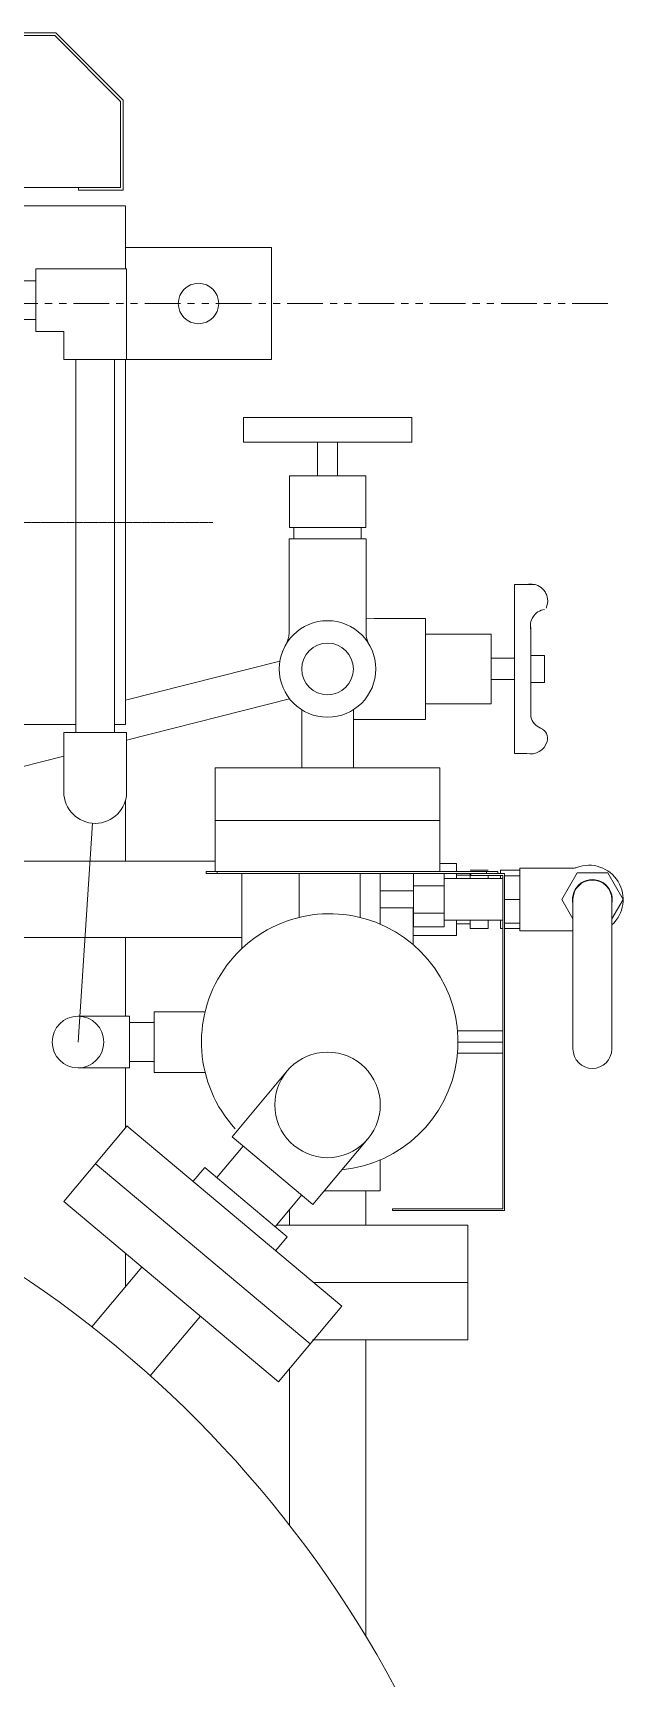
# Model space of a CAD drawing. Units: millimetres at full size. Extents: x -21196 to 21204, y -11807 to 11807.
# Drawn here: x -14887 to -14624, y -7456 to -6723 of the extents above; entities that cross this region are included whole.
import ezdxf

# ---------------------------------------------------------------- set-up
doc = ezdxf.new("R2010")
doc.units = ezdxf.units.MM
doc.header["$LTSCALE"] = 0.5
doc.linetypes.add('USER5', pattern=[2, 1.25, -0.25, 0.25, -0.25])
doc.linetypes.add('USER6', pattern=[63.5, 31.75, -6.35, 6.35, -6.35, 6.35, -6.35])
doc.layers.add('0-B_PV(機器配置図 260128.dwg)', color=7, linetype='Continuous', lineweight=18)

msp = doc.modelspace()

# ---------------------------------------------------------------- linework, layer by layer
at = {"layer": '0-B_PV(機器配置図 260128.dwg)'}
for p, q in [((-14965.7394, -6723.1113), (-14876.7394, -6723.1113)), ((-14965.2424, -6724.3113), (-14877.2365, -6724.3113)), ((-14847.9394, -6753.6083), (-14877.2365, -6724.3113)), ((-14846.7394, -6753.1113), (-14876.7394, -6723.1113)), ((-14847.9394, -6791.9113), (-14847.9394, -6753.6083)), ((-14846.7394, -6793.1113), (-14846.7394, -6753.1113)), ((-14994.5394, -6791.9113), (-14847.9394, -6791.9113)), ((-14866.7394, -6793.1113), (-14866.7394, -6791.9113)), ((-14866.7394, -6791.9113), (-14847.9394, -6791.9113)), ((-14866.7394, -6793.1113), (-14846.7394, -6793.1113)), ((-14845.7398, -6818.6113), (-14780.7398, -6818.6113)), ((-14780.7398, -6818.6113), (-14780.7398, -6868.6113)), ((-14885.7398, -6856.1115), (-14885.7398, -6828.1113)), ((-14845.2396, -6828.1113), (-14885.7398, -6828.1113)), ((-14845.2396, -6868.6115), (-14845.2396, -6828.1113)), ((-14885.7398, -6833.4614), (-14905.7399, -6833.4614)), ((-14885.7398, -6850.7614), (-14905.7399, -6850.7614)), ((-14873.2398, -6856.1115), (-14885.7398, -6856.1115)), ((-14873.2398, -6868.6115), (-14873.2398, -6856.1115)), ((-14845.2396, -6868.6115), (-14873.2398, -6868.6115)), ((-14867.8897, -7034.6115), (-14867.8897, -6868.6115)), ((-14850.5897, -7034.6115), (-14850.5897, -6868.6115)), ((-14845.7398, -6868.6113), (-14780.7398, -6868.6113)), ((-14845.7398, -7031.1113), (-14845.7398, -6868.6115)), ((-14760.24, -6920.3622), (-14760.24, -6905.3624)), ((-14751.24, -6920.3622), (-14751.24, -6905.3624)), ((-14772.74, -6943.3624), (-14772.74, -6920.3622)), ((-14738.74, -6920.3622), (-14772.74, -6920.3622)), ((-14738.74, -6943.3624), (-14738.74, -6920.3622)), ((-14738.74, -6943.3624), (-14772.74, -6943.3624)), ((-14770.7398, -6948.3625), (-14770.7398, -6943.3624)), ((-14740.7402, -6948.3625), (-14740.7402, -6943.3624)), ((-14738.74, -6948.3625), (-14772.89, -6948.3625)), ((-14772.89, -6990.3896), (-14772.89, -6948.3625)), ((-14738.5896, -6990.3896), (-14738.5896, -6948.3625)), ((-14672.4043, -6968.7862), (-14663.2338, -6968.7862)), ((-14672.4039, -7043.9388), (-14672.4039, -6968.7862)), ((-14734.9897, -6983.8625), (-14738.5898, -6984.0318)), ((-14734.9898, -6983.8623), (-14712.0816, -6983.8623)), ((-14665.1534, -7027.7326), (-14665.1534, -6987.8767)), ((-14712.0816, -6990.8626), (-14682.9037, -6990.8626)), ((-14682.9037, -7021.8615), (-14682.9037, -6990.8613)), ((-14776.9471, -7002.8252), (-14845.7398, -7020.3014)), ((-14682.9037, -7001.6122), (-14672.4043, -7001.6122)), ((-14665.1534, -7000.3623), (-14659.154, -7000.3623)), ((-14659.1536, -7012.3614), (-14659.1536, -7000.3614)), ((-14682.9037, -7011.1123), (-14672.4043, -7011.1123)), ((-14665.1534, -7012.3622), (-14659.154, -7012.3622)), ((-14772.6875, -7019.5926), (-14845.2396, -7038.0239)), ((-14767.2399, -7050.3623), (-14767.2399, -7024.5283)), ((-14744.2397, -7050.3623), (-14744.2397, -7024.5283)), ((-14712.0816, -7021.8628), (-14682.9037, -7021.8628)), ((-14867.8897, -7031.1113), (-15315.7399, -7031.1113)), ((-14845.7398, -7031.1113), (-14850.5897, -7031.1113)), ((-14845.2396, -7034.6115), (-14873.2398, -7034.6115)), ((-14873.2398, -7061.1115), (-14873.2398, -7034.6115)), ((-14845.2396, -7061.1115), (-14845.2396, -7034.6115)), ((-14873.2398, -7045.1371), (-15226.74, -7134.9409)), ((-14672.4043, -7043.9388), (-14667.0123, -7043.9388)), ((-14805.74, -7096.5124), (-14805.74, -7050.3623)), ((-14705.74, -7050.3623), (-14805.74, -7050.3623)), ((-14705.74, -7096.5124), (-14705.74, -7050.3623)), ((-14845.7398, -7091.9952), (-14845.7398, -7064.8193)), ((-14866.9125, -7172.5127), (-14860.3883, -7075.0643)), ((-14705.74, -7073.8624), (-14805.74, -7073.8624)), ((-14805.74, -7091.9952), (-15057.6914, -7091.9952)), ((-14679.8732, -7096.5124), (-14809.8732, -7096.5124)), ((-14809.8732, -7096.5124), (-14809.8732, -7097.5124)), ((-14676.8732, -7097.5124), (-14809.8732, -7097.5124)), ((-14804.8732, -7096.5124), (-14804.8732, -7097.5124)), ((-14793.9397, -7130.9039), (-14793.9397, -7097.5124)), ((-14768.3625, -7117.004), (-14768.3625, -7097.5124)), ((-14741.1626, -7117.004), (-14741.1626, -7097.5124)), ((-14732.2402, -7120.1869), (-14732.2402, -7097.5124)), ((-14717.3886, -7097.5124), (-14717.3886, -7121.2088)), ((-14698.3406, -7092.9959), (-14705.7403, -7092.9959)), ((-14703.8502, -7097.5124), (-14703.8502, -7121.2088)), ((-14698.3406, -7096.5124), (-14698.3406, -7092.9959)), ((-14698.3406, -7099.6879), (-14698.3406, -7097.5124)), ((-14692.2403, -7098.1456), (-14698.3406, -7098.1456)), ((-14684.2403, -7095.9956), (-14692.2403, -7095.9956)), ((-14692.2403, -7099.6879), (-14692.2403, -7097.5124)), ((-14684.8732, -7096.5124), (-14684.8732, -7097.5124)), ((-14684.2403, -7099.6879), (-14684.2403, -7098.3124)), ((-14679.8732, -7096.5124), (-14679.8732, -7097.5124)), ((-14670.0344, -7095.9956), (-14678.7403, -7095.9956)), ((-14678.7403, -7097.5124), (-14678.7403, -7095.9956)), ((-14678.7403, -7099.6879), (-14678.7403, -7098.3124)), ((-14677.6732, -7246.7124), (-14677.6732, -7098.3124)), ((-14676.8732, -7247.5124), (-14676.8732, -7097.5124)), ((-14670.0344, -7098.4187), (-14676.8732, -7098.4187)), ((-14670.0344, -7095.0341), (-14670.0344, -7122.9571)), ((-14646.2055, -7095.0341), (-14670.0344, -7095.0341)), ((-14644.5797, -7097.1495), (-14651.4191, -7108.9956)), ((-14630.9009, -7097.1494), (-14644.5796, -7097.1494)), ((-14624.0615, -7108.9956), (-14630.9009, -7097.1495)), ((-14717.3886, -7105.1879), (-14732.2402, -7105.1879)), ((-14703.8502, -7102.889), (-14717.3886, -7102.889)), ((-14677.6498, -7099.6879), (-14703.8502, -7099.6879)), ((-14717.3886, -7112.8033), (-14732.2402, -7112.8033)), ((-14717.5403, -7112.8033), (-14717.5403, -7129.1463)), ((-14670.0344, -7108.9956), (-14676.8732, -7108.9956)), ((-14646.3903, -7117.7057), (-14651.419, -7108.9956)), ((-14646.3903, -7108.9956), (-14646.3903, -7175.5957)), ((-14629.0903, -7108.9956), (-14629.0903, -7175.5957)), ((-14624.0616, -7108.9956), (-14629.0903, -7117.7056)), ((-14703.8502, -7115.1022), (-14717.3886, -7115.1022)), ((-14703.8502, -7121.2088), (-14717.3886, -7121.2088)), ((-14677.6498, -7118.3033), (-14703.8502, -7118.3033)), ((-14698.3406, -7124.9954), (-14698.3406, -7118.3033)), ((-14692.2403, -7119.8456), (-14698.2403, -7119.8456)), ((-14692.2403, -7121.9956), (-14692.2403, -7118.3033)), ((-14684.2403, -7121.9956), (-14684.2403, -7118.3033)), ((-14678.7403, -7121.9956), (-14678.7403, -7118.3033)), ((-14670.0344, -7119.5725), (-14676.8732, -7119.5725)), ((-14793.9397, -7125.9953), (-15191.5275, -7125.9953)), ((-14845.7398, -7161.0129), (-14845.7398, -7125.9953)), ((-14698.3406, -7124.9954), (-14717.5403, -7124.9954)), ((-14684.2403, -7121.9956), (-14692.2403, -7121.9956)), ((-14677.6732, -7121.9956), (-14678.7403, -7121.9956)), ((-14670.0344, -7121.9956), (-14676.8732, -7121.9956)), ((-14646.3903, -7122.9571), (-14670.0344, -7122.9571)), ((-14866.9125, -7161.0129), (-14843.9126, -7161.0129)), ((-14843.9126, -7161.0129), (-14843.9126, -7184.0129)), ((-14832.9125, -7163.8629), (-14843.9126, -7163.8629)), ((-14810.2954, -7159.0123), (-14832.9129, -7159.0123)), ((-14697.9233, -7167.5374), (-14677.6732, -7167.5374)), ((-14677.6732, -7172.5124), (-14697.6126, -7172.5124)), ((-14677.6732, -7177.4874), (-14677.6732, -7167.5374)), ((-14697.9233, -7177.4874), (-14677.6732, -7177.4874)), ((-14866.9125, -7184.0129), (-14843.9126, -7184.0129)), ((-14845.7398, -7210.5203), (-14845.7398, -7184.0129)), ((-14832.9125, -7181.1629), (-14843.9126, -7181.1629)), ((-14773.742, -7185.3891), (-14798.2966, -7214.6521)), ((-14845.0676, -7209.7975), (-14873.2988, -7243.4422)), ((-14749.3507, -7290.1134), (-14845.1063, -7209.765)), ((-14762.2924, -7244.8632), (-14798.2966, -7214.6521)), ((-14737.7378, -7215.6002), (-14762.2924, -7244.8632)), ((-14793.3171, -7218.8304), (-14805.109, -7232.8835)), ((-14763.4664, -7306.9358), (-14859.2219, -7226.5873)), ((-14810.4716, -7228.3838), (-14815.6138, -7234.5121)), ((-14773.7013, -7259.2377), (-14810.4716, -7228.3838)), ((-14732.2402, -7238.6954), (-14732.2402, -7224.8121)), ((-14777.5433, -7323.7906), (-14873.2988, -7243.4422)), ((-14767.2715, -7240.6852), (-14779.0635, -7254.7383)), ((-14732.2402, -7238.6954), (-14757.1163, -7238.6954)), ((-14738.74, -7254.1107), (-14738.74, -7238.6954)), ((-14772.74, -7254.1107), (-14772.74, -7247.2024)), ((-14726.8732, -7246.7124), (-14677.6732, -7246.7124)), ((-14726.8732, -7247.5124), (-14726.8732, -7246.7124)), ((-14726.8732, -7247.5124), (-14676.8732, -7247.5124)), ((-14773.7013, -7259.2377), (-14778.8435, -7265.366)), ((-14693.24, -7254.1107), (-14778.5366, -7254.1107)), ((-14693.24, -7305.1108), (-14693.24, -7254.1107)), ((-14845.7398, -7281.3852), (-14845.7398, -7266.5667)), ((-14838.4435, -7272.6893), (-14860.7374, -7299.2582)), ((-14693.24, -7279.6108), (-14761.8673, -7279.6108)), ((-14812.3982, -7294.5438), (-14834.6922, -7321.1127)), ((-14749.312, -7290.146), (-14777.5433, -7323.7906)), ((-14693.24, -7305.1108), (-14762.4674, -7305.1108)), ((-14738.74, -7437.0213), (-14738.74, -7305.1108)), ((-14772.74, -7387.5772), (-14772.74, -7318.0668))]:
    msp.add_line(p, q, dxfattribs=at)
at = {"layer": '0-B_PV(機器配置図 260128.dwg)', "linetype": 'USER6'}
msp.add_line((-14630.8121, -6843.6113), (-15939.0275, -6843.6113), dxfattribs=at)
at = {"layer": '0-B_PV(機器配置図 260128.dwg)', "linetype": 'USER5'}
msp.add_line((-14806.815, -6941.1113), (-14901.2353, -6941.1113), dxfattribs=at)
at = {"layer": '0-B_PV(機器配置図 260128.dwg)'}
for points in [[(-14845.7398, -6828.1113), (-14845.7398, -6800.1113), (-15224.2394, -6800.1113)], [(-14718.24, -6905.3624), (-14793.24, -6905.3624), (-14793.24, -6894.3625)], [(-14718.24, -6905.3624), (-14718.24, -6894.3625), (-14793.24, -6894.3625)], [(-14744.2397, -7028.8622), (-14712.0816, -7028.8622), (-14712.0816, -6983.8623)], [(-14677.6732, -7098.3124), (-14691.8732, -7098.3124), (-14691.8732, -7097.5124)], [(-14810.2954, -7186.0125), (-14832.9129, -7186.0125), (-14832.9129, -7159.0123)]]:
    msp.add_lwpolyline(points, dxfattribs=at)
for centre, radius in [((-14813.2398, -6843.6113), 9), ((-14755.74, -7006.3625), 21.5), ((-14755.74, -7006.3625), 11.5), ((-14866.9125, -7172.5127), 11.5), ((-14755.74, -7200.4953), 23.5)]:
    msp.add_circle(centre, radius, dxfattribs=at)
for centre, radius, start, end in [((-14665.1534, -6976.0359), 7.5, 0.00004, 104.83415), ((-14657.9037, -6987.221), 7.5, 99.36486, 194.83298), ((-14665.1534, -6976.0359), 7.5, 334.50161, 7.4217), ((-14782.8902, -6990.3896), 10, 329.53109, 359.99996), ((-14728.5898, -6990.3896), 10, 180, 210.46889), ((-14657.9037, -7025.8135), 7.5, 194.83298, 247.23698), ((-14662.7399, -7037.34), 5, 344.89284, 67.23809), ((-14665.1534, -7036.6882), 7.5, 255.1659, 344.89301), ((-14859.2399, -7061.1115), 14, 180, 359.99996), ((-14646.2055, -7090.8033), 4.231, 270.00004, 290.80703), ((-14639.2923, -7108.9956), 15.231, 312.0541, 110.80699), ((-14637.7403, -7108.9956), 8.866, 347.33947, 192.66053), ((-14637.7403, -7108.9956), 8.65, 0, 180), ((-14754.7626, -7172.5124), 57.15, 275.46605, 222.47545), ((-14637.7403, -7175.5957), 8.65, 180, 0), ((-15175.7399, -7701.1113), 510.6, 339.1781, 95.73242)]:
    msp.add_arc(centre, radius, start, end, dxfattribs=at)

doc.saveas('drawing.dxf')
